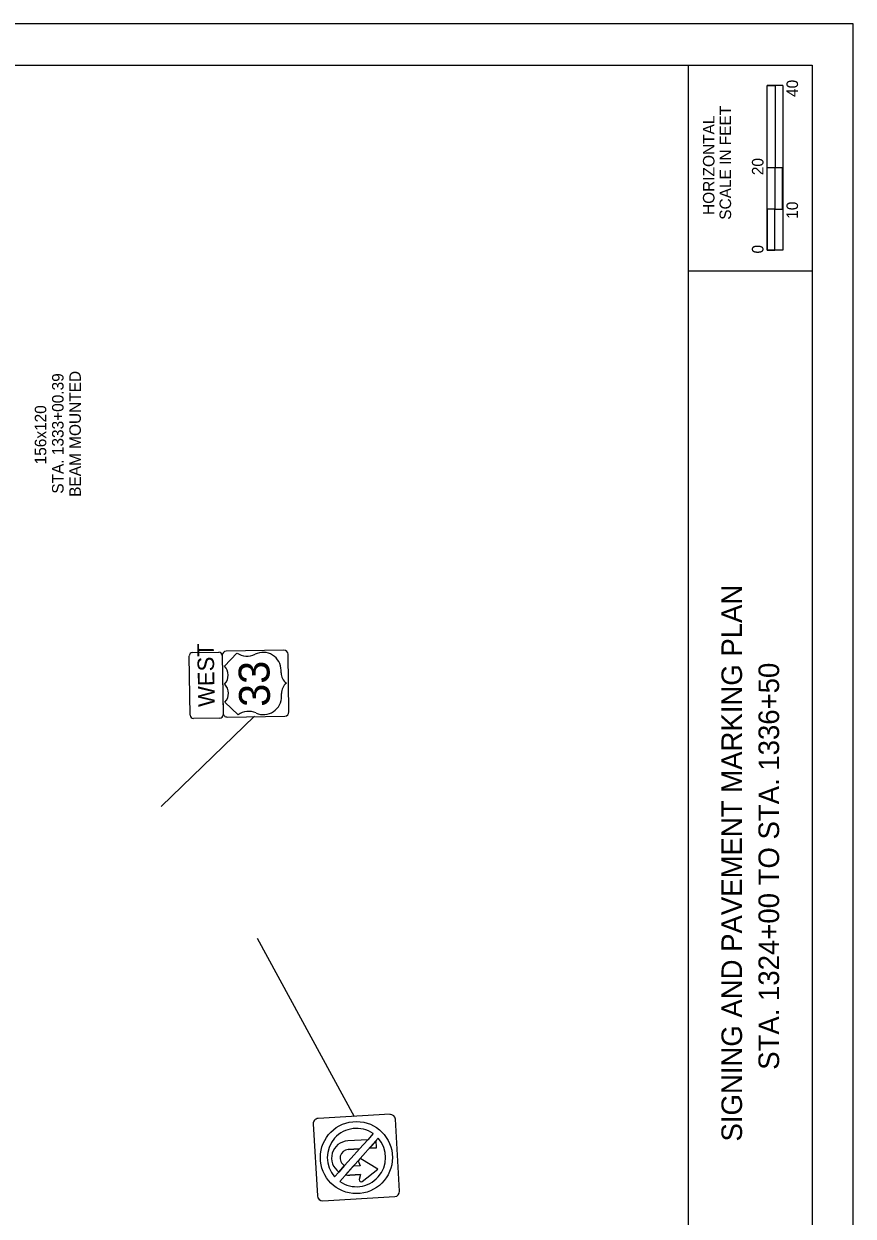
# Model space of a CAD drawing. Extents: x -7.1 to 34, y 0 to 22.
# Drawn here: x 23.92 to 34, y 7.52 to 22 of the extents above; entities that cross this region are included whole.
import ezdxf

# ---------------------------------------------------------------- set-up
doc = ezdxf.new("R2010")
doc.units = 0
for name, color, linetype in [('SC_Scratch1', 7, 'Continuous'), ('SH_Border', 7, 'Continuous'), ('SH_Cut_Line', 7, 'Continuous'), ('SH_Data', 7, 'Continuous'), ('SH_Text', 7, 'Continuous')]:
    doc.layers.add(name, color=color, linetype=linetype)

msp = doc.modelspace()

# ---------------------------------------------------------------- linework, layer by layer
at = {"layer": 'SC_Scratch1'}
for p, q in [((25.973, 14.364), (26.293, 14.369)), ((26.514, 14.359), (26.361, 14.2)), ((25.946, 13.603), (25.934, 14.323)), ((26.334, 14.33), (26.346, 13.61)), ((27.05, 14.118), (27.049, 14.149)), ((26.368, 13.763), (26.527, 13.609)), ((27.054, 13.837), (27.054, 13.868)), ((25.594, 12.494), (26.726, 13.594)), ((26.306, 13.569), (25.987, 13.564)), ((26.758, 10.896), (27.936, 8.731)), ((27.762, 7.942), (28.23, 8.467)), ((28.102, 8.449), (27.859, 8.435)), ((28.208, 8.351), (28.203, 8.438)), ((28.004, 8.339), (27.865, 8.331)), ((28.208, 8.351), (28.122, 8.346)), ((28.009, 8.13), (27.926, 8.126)), ((27.986, 8.191), (28.009, 8.13)), ((28.224, 8.091), (28.017, 8.216)), ((28.015, 8.027), (27.883, 8.019)), ((28.015, 8.027), (28, 7.964)), ((28.033, 7.942), (28.224, 8.091))]:
    msp.add_line(p, q, dxfattribs=at)
for points in [[(27.083, 14.393), (26.383, 14.382)], [(27.145, 13.644), (27.134, 14.344)], [(26.334, 14.331), (26.345, 13.631)], [(26.396, 13.582), (27.096, 13.593)], [(28.373, 8.757), (27.499, 8.706)], [(28.489, 7.825), (28.439, 8.698)], [(27.44, 8.64), (27.491, 7.766)], [(28.168, 8.523), (28.102, 8.449), (28.004, 8.339), (27.903, 8.225), (27.822, 8.135), (27.752, 8.056)], [(28.004, 8.339), (28.102, 8.449), (27.859, 8.435)], [(28.203, 8.438), (28.122, 8.346), (28.208, 8.351), (28.203, 8.438)], [(27.865, 8.331), (28.004, 8.339)], [(27.752, 8.056), (27.822, 8.135)], [(27.986, 8.191), (28.009, 8.13), (27.926, 8.126), (27.833, 8.022)], [(28.009, 8.219), (27.986, 8.193)], [(28.033, 7.942), (28.224, 8.091), (28.017, 8.216)], [(27.752, 8.056), (27.7, 7.997)], [(27.883, 8.019), (28.015, 8.027), (28, 7.964)], [(27.557, 7.708), (28.431, 7.759)]]:
    msp.add_lwpolyline(points, dxfattribs=at)
msp.add_circle((27.965, 8.232), 0.438, dxfattribs=at)
for centre, radius, start, end in [((25.974, 14.324), 0.04, 90.9476, 180.9476), ((26.294, 14.329), 0.04, 0.9476, 90.9476), ((26.384, 14.332), 0.05, 90.9476, 180.9476), ((26.637, 14.54), 0.219, 235.9467, 296.4005), ((26.831, 14.148), 0.219, 0.3094, 116.1157), ((27.084, 14.343), 0.05, 0.9476, 90.9476), ((26.251, 14.089), 0.156, 316.5206, 45.3746), ((27.206, 14.12), 0.156, 180.9476, 234.0777), ((26.255, 13.87), 0.156, 316.5206, 45.3746), ((27.21, 13.87), 0.156, 127.8175, 180.9476), ((26.836, 13.83), 0.219, 245.7795, 1.5859), ((26.395, 13.632), 0.05, 180.9476, 270.9476), ((26.655, 13.432), 0.219, 65.4947, 125.9485), ((27.095, 13.643), 0.05, 270.9476, 0.9476), ((25.986, 13.604), 0.04, 180.9476, 270.9476), ((26.306, 13.609), 0.04, 270.9476, 0.9476), ((27.503, 8.644), 0.0625, 93.3291, 183.3291), ((28.376, 8.694), 0.0625, 3.3291, 93.3291), ((27.965, 8.232), 0.354, 55.0855, 221.5728), ((27.965, 8.232), 0.354, 55.0855, 221.5728), ((27.871, 8.227), 0.208, 93.3291, 235.1173), ((27.871, 8.227), 0.208, 93.3291, 235.1173), ((27.965, 8.232), 0.354, 235.0855, 41.5728), ((27.871, 8.227), 0.104, 93.3291, 242.0031), ((27.871, 8.227), 0.104, 93.3291, 242.0031), ((28.006, 8.198), 0.0208, 194.0965, 200.691), ((28.006, 8.198), 0.0208, 194.0965, 200.691), ((28.006, 8.198), 0.0208, 58.8129, 82.5618), ((28.006, 8.198), 0.0208, 58.8129, 82.5618), ((27.871, 8.227), 0.208, 259.5406, 273.3291), ((27.871, 8.227), 0.208, 259.5406, 273.3291), ((28.02, 7.959), 0.0208, 165.9673, 307.8454), ((28.02, 7.959), 0.0208, 165.9673, 307.8454), ((28.427, 7.821), 0.0625, 273.3291, 3.3291), ((27.554, 7.77), 0.0625, 183.3291, 273.3291)]:
    msp.add_arc(centre, radius, start, end, dxfattribs=at)
at = {"layer": 'SH_Border'}
for p, q in [((32, 0.5), (32, 21.5)), ((32, 19), (33.5, 19))]:
    msp.add_line(p, q, dxfattribs=at)
msp.add_lwpolyline([(1.5, 21.5), (33.5, 21.5), (33.5, 0.5), (1.5, 0.5)], close=True, dxfattribs=at)
at = {"layer": 'SH_Cut_Line'}
msp.add_lwpolyline([(0, 0), (34, 0), (34, 22), (0, 22)], close=True, dxfattribs=at)
at = {"layer": 'SH_Data'}
for p, q in [((32.957, 19.25), (32.957, 21.25)), ((33.144, 21.25), (32.957, 21.25)), ((32.957, 20.25), (32.957, 21.25)), ((32.957, 21.25), (33.05, 21.25)), ((33.05, 21.25), (33.051, 21.25)), ((33.051, 21.25), (33.051, 20.25)), ((33.144, 21.25), (33.144, 19.25)), ((33.051, 20.25), (32.957, 20.25)), ((33.143, 20.25), (33.05, 20.25)), ((33.05, 20.25), (33.05, 19.75)), ((33.143, 19.75), (33.143, 20.25)), ((33.05, 19.75), (32.957, 19.75)), ((32.957, 19.75), (32.957, 19.25)), ((33.05, 19.25), (33.05, 19.75)), ((33.05, 19.75), (33.143, 19.75)), ((33.144, 19.25), (32.957, 19.25)), ((32.957, 19.25), (33.05, 19.25))]:
    msp.add_line(p, q, dxfattribs=at)

# ---------------------------------------------------------------- texts
at = {"layer": 'SC_Scratch1'}
for s, height, p in [('WEST', 0.2, (26.244, 13.707)), ('33', 0.375, (26.916, 13.709))]:
    msp.add_text(s, height=height, rotation=90.9476, dxfattribs=at).set_placement(p)
at = {"layer": 'SH_Data'}
for s, height, p in [('40', 0.14, (33.33, 21.112)), ('SCALE IN FEET', 0.14, (32.517, 19.621)), ('HORIZONTAL', 0.14, (32.315, 19.679)), ('20', 0.14, (32.91, 20.162)), ('10', 0.14, (33.33, 19.633)), ('0', 0.14, (32.91, 19.211)), ('SIGNING AND PAVEMENT MARKING PLAN ', 0.25, (32.65, 8.427)), ('STA. 1324+00 TO STA. 1336+50', 0.25, (33.1, 9.298))]:
    msp.add_text(s, height=height, rotation=90, dxfattribs=at).set_placement(p)
at = {"layer": 'SH_Text'}
for s, p in [('STA. 1333+00.39', (24.407, 16.294)), ('BEAM MOUNTED', (24.617, 16.256)), ('156x120', (24.197, 16.65))]:
    msp.add_text(s, height=0.14, rotation=90, dxfattribs=at).set_placement(p)

doc.saveas('drawing.dxf')
